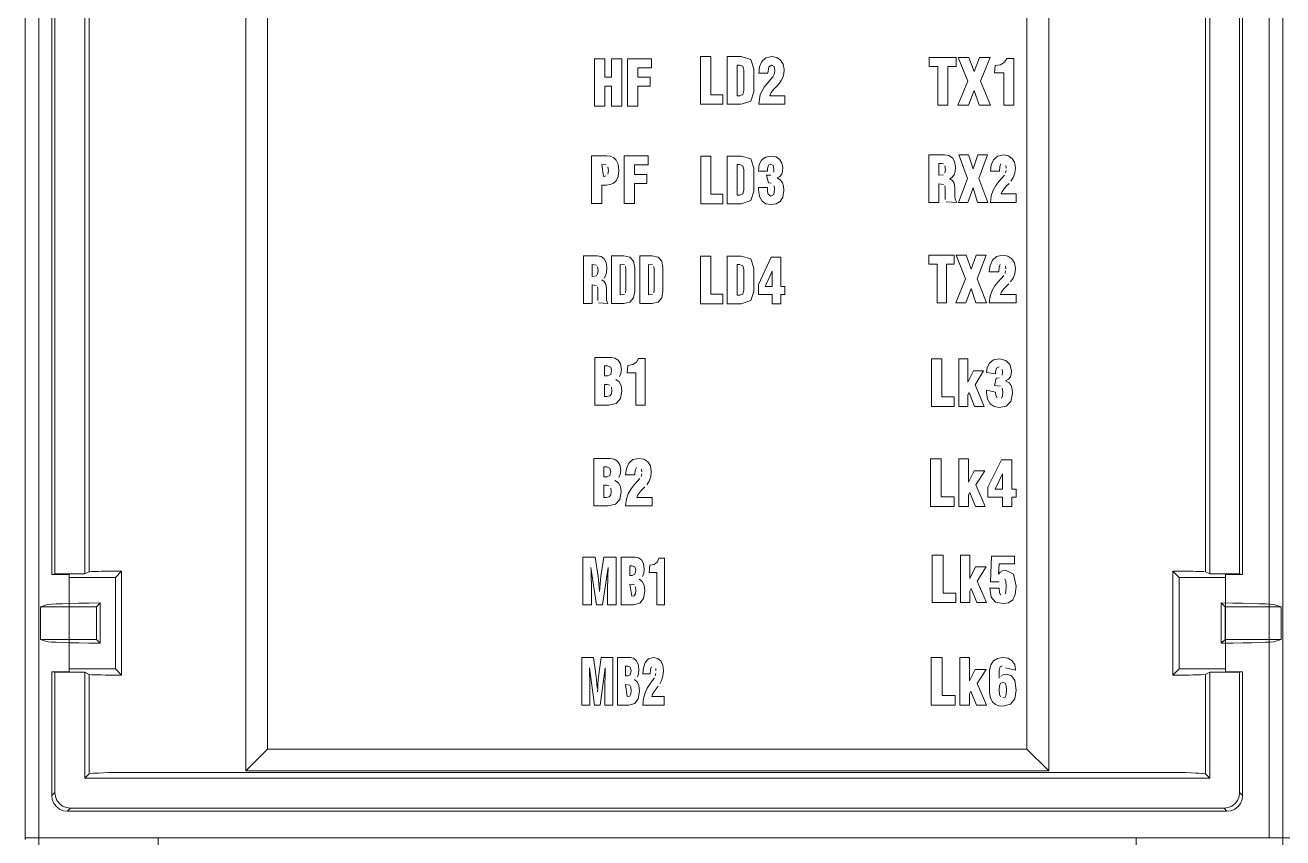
# Model space of a CAD drawing. Header units: millimetres. Extents: x -6000 to 26000, y -6000 to 26000.
# Drawn here: x 96.86 to 102.44, y -2318.07 to -2314.46 of the extents above; entities that cross this region are included whole.
import ezdxf

# ---------------------------------------------------------------- set-up
doc = ezdxf.new("R2010")
doc.units = ezdxf.units.MM
doc.header["$MEASUREMENT"] = 0
doc.layers.add('Чертеж и Рисунок_Ном._пера__7', color=7, linetype='Continuous', lineweight=15)

msp = doc.modelspace()

# ---------------------------------------------------------------- linework, layer by layer
at = {"layer": 'Чертеж и Рисунок_Ном._пера__7', "color": 7, "linetype": 'Continuous', "lineweight": 15}
for p, q in [((96.86, -2311.4724), (96.86, -2318.069)), ((96.9203, -2318.069), (96.9203, -2311.4724)), ((102.3829, -2318.069), (102.3829, -2311.4724)), ((102.3829, -2311.4724), (102.3829, -2318.069)), ((102.4432, -2311.4724), (102.4432, -2318.069)), ((102.4432, -2318.069), (102.4432, -2311.4724)), ((96.8601, -2318.0759), (96.8601, -2311.4794)), ((96.9203, -2318.069), (96.9203, -2311.4727)), ((102.4432, -2318.0272), (102.4432, -2311.4727)), ((102.4432, -2318.069), (102.4432, -2311.4727)), ((96.9782, -2312.3094), (96.9782, -2316.9005)), ((102.2646, -2312.3094), (102.2646, -2316.9005)), ((96.9916, -2312.3121), (96.9916, -2316.8979)), ((97.1243, -2316.8979), (97.1243, -2312.3121)), ((97.1435, -2312.3217), (97.1435, -2316.8883)), ((102.0994, -2316.8883), (102.0994, -2312.3217)), ((102.1186, -2316.8979), (102.1186, -2312.3121)), ((102.2512, -2316.8979), (102.2512, -2312.3121)), ((97.9355, -2313.7799), (97.9355, -2317.6751)), ((101.3074, -2317.6751), (101.3074, -2313.7799)), ((97.8391, -2317.7715), (97.8391, -2313.8763)), ((101.4038, -2313.8763), (101.4038, -2317.7715)), ((97.1435, -2316.8883), (97.1243, -2316.8979)), ((97.2605, -2316.9128), (97.2884, -2316.8849)), ((97.2884, -2316.8849), (97.2884, -2317.3471)), ((101.9545, -2316.8849), (101.9824, -2316.9128)), ((101.9545, -2317.3471), (101.9545, -2316.8849)), ((102.1186, -2316.8979), (102.0994, -2316.8883)), ((96.9916, -2316.8979), (96.9782, -2316.9005)), ((97.0547, -2316.9005), (96.9782, -2316.9005)), ((97.1243, -2316.8979), (96.9916, -2316.8979)), ((97.0547, -2316.9128), (97.0547, -2316.9005)), ((97.2605, -2316.9128), (97.0547, -2316.9128)), ((97.0547, -2316.9128), (97.0547, -2317.3192)), ((97.2605, -2316.9128), (97.2605, -2317.3192)), ((101.9824, -2317.3192), (101.9824, -2316.9128)), ((101.9824, -2316.9128), (102.1881, -2316.9128)), ((102.2512, -2316.8979), (102.1186, -2316.8979)), ((102.1881, -2316.9005), (102.1881, -2316.9128)), ((102.2646, -2316.9005), (102.1881, -2316.9005)), ((102.1881, -2317.3192), (102.1881, -2316.9128)), ((102.2646, -2316.9005), (102.2512, -2316.8979)), ((96.9276, -2317.0433), (96.9554, -2317.0341)), ((96.9276, -2317.0433), (96.9276, -2317.1887)), ((97.1767, -2317.0433), (96.9276, -2317.0433)), ((97.1767, -2317.0433), (97.1934, -2317.0266)), ((97.1767, -2317.0433), (97.1767, -2317.1887)), ((97.1934, -2317.0266), (97.1934, -2317.2054)), ((102.1701, -2317.0266), (102.1701, -2317.2054)), ((102.1701, -2317.0266), (102.1869, -2317.0433)), ((102.1869, -2317.0433), (102.1869, -2317.1887)), ((102.4359, -2317.0433), (102.1869, -2317.0433)), ((102.4359, -2317.0433), (102.4082, -2317.0341)), ((102.4359, -2317.0433), (102.4359, -2317.1887)), ((96.9554, -2317.198), (96.9276, -2317.1887)), ((96.9276, -2317.1887), (97.1767, -2317.1887)), ((97.1767, -2317.1887), (97.1934, -2317.2054)), ((102.1701, -2317.2054), (102.1869, -2317.1887)), ((102.1869, -2317.1887), (102.4359, -2317.1887)), ((102.4082, -2317.198), (102.4359, -2317.1887)), ((96.9782, -2317.3315), (96.9782, -2317.8814)), ((97.0547, -2317.3315), (96.9782, -2317.3315)), ((96.9916, -2317.3342), (96.9782, -2317.3315)), ((97.1243, -2317.3342), (96.9916, -2317.3342)), ((96.9916, -2317.3342), (96.9916, -2317.868)), ((97.2605, -2317.3192), (97.0547, -2317.3192)), ((97.0547, -2317.3192), (97.0547, -2317.3315)), ((97.1243, -2317.3342), (97.1435, -2317.3438)), ((97.1243, -2317.3342), (97.1243, -2317.8046)), ((97.2884, -2317.3471), (97.2605, -2317.3192)), ((101.9545, -2317.3471), (101.9824, -2317.3192)), ((101.9824, -2317.3192), (102.1881, -2317.3192)), ((102.1186, -2317.3342), (102.0994, -2317.3438)), ((102.2512, -2317.3342), (102.1186, -2317.3342)), ((102.1186, -2317.8046), (102.1186, -2317.3342)), ((102.1881, -2317.3315), (102.1881, -2317.3192)), ((102.2646, -2317.3315), (102.1881, -2317.3315)), ((102.2646, -2317.3315), (102.2512, -2317.3342)), ((102.2512, -2317.868), (102.2512, -2317.3342)), ((102.2646, -2317.3315), (102.2646, -2317.8814)), ((97.1435, -2317.3438), (97.1435, -2317.7854)), ((102.0994, -2317.7854), (102.0994, -2317.3438)), ((97.8391, -2317.7715), (97.9355, -2317.6751)), ((97.9355, -2317.6751), (101.3074, -2317.6751)), ((101.3074, -2317.6751), (101.4038, -2317.7715)), ((101.8908, -2317.7784), (97.352, -2317.7784)), ((101.4038, -2317.7715), (97.8391, -2317.7715)), ((97.1243, -2317.8046), (97.1435, -2317.7854)), ((97.1243, -2317.8046), (102.1186, -2317.8046)), ((102.0994, -2317.7854), (102.1186, -2317.8046)), ((96.9782, -2317.8814), (96.9916, -2317.868)), ((102.2646, -2317.8814), (102.2512, -2317.868)), ((97.0475, -2317.9507), (97.0609, -2317.9373)), ((97.0609, -2317.9373), (102.182, -2317.9373)), ((102.1953, -2317.9507), (102.182, -2317.9373)), ((102.1953, -2317.9507), (97.0475, -2317.9507)), ((96.86, -2318.069), (102.3829, -2318.069)), ((96.9203, -2318.069), (96.9554, -2318.069)), ((96.9203, -2319.8556), (96.9203, -2318.069)), ((97.5111, -2318.069), (96.9554, -2318.069)), ((101.7921, -2318.069), (97.4507, -2318.069)), ((97.4507, -2318.069), (97.4507, -2318.668)), ((101.7318, -2318.069), (97.5111, -2318.069)), ((97.514, -2318.069), (101.5459, -2318.069)), ((101.7318, -2318.069), (101.8929, -2318.069)), ((101.7921, -2318.668), (101.7921, -2318.069)), ((101.8929, -2318.069), (102.4053, -2318.069)), ((102.3829, -2318.069), (107.9058, -2318.069)), ((102.4053, -2318.069), (102.4432, -2318.069)), ((102.4432, -2318.069), (102.4082, -2318.069)), ((102.4432, -2318.069), (102.4432, -2334.7692)), ((102.4432, -2318.069), (102.4783, -2318.069)), ((102.4432, -2319.8556), (102.4432, -2318.069))]:
    msp.add_line(p, q, dxfattribs=at)
at = {"layer": 'Чертеж и Рисунок_Ном._пера__7', "color": 7, "linetype": 'Continuous', "lineweight": 15, "flags": 128}
for points in [[(99.4331, -2314.6109), (99.3876, -2314.6109), (99.3876, -2314.8223), (99.4331, -2314.8223), (99.4331, -2314.7325), (99.4628, -2314.7325), (99.4628, -2314.8223), (99.5083, -2314.8223), (99.5083, -2314.6109), (99.4628, -2314.6109), (99.4628, -2314.6925), (99.4331, -2314.6925)], [(99.5801, -2314.7325), (99.634, -2314.7325), (99.634, -2314.6925), (99.5801, -2314.6925), (99.5801, -2314.6509), (99.6403, -2314.6509), (99.6403, -2314.6109), (99.5346, -2314.6109), (99.5346, -2314.8223), (99.5801, -2314.8223)], [(99.9034, -2314.7708), (99.9565, -2314.7708), (99.9565, -2314.8132), (99.8586, -2314.8132), (99.8586, -2314.6018), (99.9034, -2314.6018)], [(100.9567, -2314.6456), (100.9927, -2314.6456), (100.9927, -2314.6055), (100.873, -2314.6055), (100.873, -2314.6456), (100.9115, -2314.6456), (100.9115, -2314.8169), (100.9567, -2314.8169)], [(101.0021, -2314.6055), (101.0453, -2314.7101), (101.0001, -2314.8169), (101.0475, -2314.8169), (101.0731, -2314.7525), (101.0944, -2314.8169), (101.146, -2314.8169), (101.1009, -2314.7101), (101.144, -2314.6055), (101.0966, -2314.6055), (101.0731, -2314.6676), (101.0495, -2314.6055)], [(99.5654, -2315.1643), (99.6193, -2315.1643), (99.6193, -2315.1243), (99.5654, -2315.1243), (99.5654, -2315.0827), (99.6256, -2315.0827), (99.6256, -2315.0427), (99.5199, -2315.0427), (99.5199, -2315.2541), (99.5654, -2315.2541)], [(99.9041, -2315.212), (99.957, -2315.212), (99.957, -2315.2544), (99.8594, -2315.2544), (99.8594, -2315.0429), (99.9041, -2315.0429)], [(101.0047, -2315.0375), (101.0435, -2315.1421), (101.003, -2315.249), (101.0455, -2315.249), (101.0684, -2315.1845), (101.0875, -2315.249), (101.1338, -2315.249), (101.0933, -2315.1421), (101.132, -2315.0375), (101.0895, -2315.0375), (101.0684, -2315.0997), (101.0473, -2315.0375)], [(99.9034, -2315.6559), (99.9565, -2315.6559), (99.9565, -2315.6983), (99.8586, -2315.6983), (99.8586, -2315.4869), (99.9034, -2315.4869)], [(100.215, -2315.4913), (100.215, -2315.6226), (100.2321, -2315.6226), (100.2321, -2315.6576), (100.215, -2315.6576), (100.215, -2315.6983), (100.1756, -2315.6983), (100.1756, -2315.6576), (100.115, -2315.6576), (100.115, -2315.6126), (100.1715, -2315.4913)], [(100.9508, -2315.5235), (100.9846, -2315.5235), (100.9846, -2315.4835), (100.8724, -2315.4835), (100.8724, -2315.5235), (100.9085, -2315.5235), (100.9085, -2315.6949), (100.9508, -2315.6949)], [(100.9934, -2315.4835), (101.0338, -2315.588), (100.9915, -2315.6949), (101.0359, -2315.6949), (101.0599, -2315.6304), (101.0798, -2315.6949), (101.1282, -2315.6949), (101.0859, -2315.588), (101.1264, -2315.4835), (101.082, -2315.4835), (101.0599, -2315.5456), (101.0378, -2315.4835)], [(100.1756, -2315.5537), (100.1453, -2315.6226), (100.1756, -2315.6226)], [(100.9299, -2315.943), (100.8838, -2315.943), (100.8838, -2316.1544), (100.9844, -2316.1544), (100.9844, -2316.112), (100.9299, -2316.112)], [(101.0448, -2315.943), (101.0043, -2315.943), (101.0043, -2316.1544), (101.0448, -2316.1544), (101.0448, -2316.1032), (101.0503, -2316.0923), (101.0748, -2316.1544), (101.1166, -2316.1544), (101.0767, -2316.0584), (101.115, -2315.996), (101.0695, -2315.996), (101.0448, -2316.0466)], [(100.927, -2316.3864), (100.8789, -2316.3864), (100.8789, -2316.5978), (100.9841, -2316.5978), (100.9841, -2316.5554), (100.927, -2316.5554)], [(101.0473, -2316.3864), (101.005, -2316.3864), (101.005, -2316.5978), (101.0473, -2316.5978), (101.0473, -2316.5466), (101.0531, -2316.5357), (101.0787, -2316.5978), (101.1224, -2316.5978), (101.0807, -2316.5019), (101.1208, -2316.4394), (101.0732, -2316.4394), (101.0473, -2316.4901)], [(101.1937, -2316.3908), (101.133, -2316.5122), (101.133, -2316.5572), (101.1981, -2316.5572), (101.1981, -2316.5978), (101.2405, -2316.5978), (101.2405, -2316.5572), (101.2588, -2316.5572), (101.2588, -2316.5222), (101.2405, -2316.5222), (101.2405, -2316.3908)], [(101.1981, -2316.5222), (101.1656, -2316.5222), (101.1981, -2316.4533)], [(100.9347, -2316.8137), (100.887, -2316.8137), (100.887, -2317.0252), (100.9912, -2317.0252), (100.9912, -2316.9828), (100.9347, -2316.9828)], [(101.0538, -2316.8137), (101.0118, -2316.8137), (101.0118, -2317.0252), (101.0538, -2317.0252), (101.0538, -2316.9739), (101.0595, -2316.963), (101.0849, -2317.0252), (101.1282, -2317.0252), (101.0868, -2316.9292), (101.1265, -2316.8667), (101.0794, -2316.8667), (101.0538, -2316.9174)], [(100.9305, -2317.2689), (100.8819, -2317.2689), (100.8819, -2317.4803), (100.9881, -2317.4803), (100.9881, -2317.4379), (100.9305, -2317.4379)], [(101.0519, -2317.2689), (101.0092, -2317.2689), (101.0092, -2317.4803), (101.0519, -2317.4803), (101.0519, -2317.4291), (101.0577, -2317.4182), (101.0836, -2317.4803), (101.1277, -2317.4803), (101.0855, -2317.3844), (101.126, -2317.3219), (101.078, -2317.3219), (101.0519, -2317.3726)], [(99.4016, -2317.4051), (99.4003, -2317.4215)]]:
    msp.add_lwpolyline(points, close=True, dxfattribs=at)
for points in [[(99.976, -2314.6018), (100.0384, -2314.6018), (100.0816, -2314.6144)], [(100.0814, -2314.7989), (100.0384, -2314.8132), (99.976, -2314.8132), (99.976, -2314.6018)], [(100.0459, -2314.6446), (100.0317, -2314.6398), (100.0208, -2314.6398), (100.0208, -2314.7752)], [(100.0459, -2314.7702), (100.0503, -2314.7528), (100.0503, -2314.6616), (100.0459, -2314.6446)], [(100.0816, -2314.6144), (100.0952, -2314.6554), (100.0952, -2314.7584), (100.0814, -2314.7989)], [(100.1607, -2314.6471), (100.1568, -2314.6745), (100.1164, -2314.6745), (100.1197, -2314.6465)], [(100.1197, -2314.6465), (100.1299, -2314.6234)], [(100.1299, -2314.6234), (100.148, -2314.6077), (100.1747, -2314.6018), (100.1963, -2314.6056)], [(100.1847, -2314.6452), (100.1729, -2314.6392), (100.1607, -2314.6471)], [(100.1791, -2314.6919), (100.1858, -2314.6766), (100.1877, -2314.6612), (100.1847, -2314.6452)], [(100.1963, -2314.6056), (100.2136, -2314.6169), (100.2248, -2314.6352)], [(100.2248, -2314.6352), (100.2288, -2314.6595), (100.2273, -2314.6783)], [(101.1902, -2314.6377), (101.1662, -2314.6414), (101.1631, -2314.6741), (101.2048, -2314.6741), (101.2048, -2314.8169)], [(101.2082, -2314.6269), (101.1902, -2314.6377)], [(101.2048, -2314.8169), (101.2485, -2314.8169), (101.2485, -2314.6099), (101.2173, -2314.6099), (101.2082, -2314.6269)], [(100.1235, -2314.7705), (100.1405, -2314.7377), (100.1611, -2314.7123), (100.1791, -2314.6919)], [(100.2165, -2314.7072), (100.2086, -2314.719)], [(100.223, -2314.6939), (100.2165, -2314.7072)], [(100.2273, -2314.6783), (100.223, -2314.6939)], [(100.1714, -2314.7615), (100.1651, -2314.7752), (100.232, -2314.7752), (100.232, -2314.8132), (100.1164, -2314.8132)], [(100.1838, -2314.7462), (100.1714, -2314.7615)], [(100.1978, -2314.7313), (100.1838, -2314.7462)], [(100.2086, -2314.719), (100.1978, -2314.7313)], [(100.0208, -2314.7752), (100.0319, -2314.7752), (100.0459, -2314.7702)], [(100.1164, -2314.8132), (100.1235, -2314.7705)], [(99.4563, -2315.0442), (99.4405, -2315.0427), (99.3744, -2315.0427), (99.3744, -2315.2541), (99.4199, -2315.2541), (99.4199, -2315.1717)], [(99.4713, -2315.0499), (99.4563, -2315.0442)], [(99.9763, -2315.0429), (100.0385, -2315.0429), (100.0815, -2315.0556), (100.095, -2315.0965), (100.095, -2315.1996), (100.0814, -2315.2401)], [(100.0814, -2315.2401), (100.0385, -2315.2544), (99.9763, -2315.2544), (99.9763, -2315.0429)], [(100.1289, -2315.0615), (100.146, -2315.048), (100.1712, -2315.0429), (100.1925, -2315.0468), (100.2091, -2315.0575)], [(100.9607, -2315.0409), (100.9416, -2315.0375), (100.8724, -2315.0375), (100.8724, -2315.249), (100.9164, -2315.249), (100.9164, -2315.1665)], [(100.9861, -2315.0676), (100.976, -2315.0509), (100.9607, -2315.0409)], [(101.1764, -2315.0434), (101.1586, -2315.0592)], [(101.2026, -2315.0375), (101.1764, -2315.0434)], [(101.2239, -2315.0414), (101.2026, -2315.0375)], [(101.2407, -2315.0527), (101.2239, -2315.0414)], [(99.4199, -2315.0807), (99.4391, -2315.0827)], [(99.4388, -2315.1313), (99.4281, -2315.1337), (99.4199, -2315.0807)], [(99.4472, -2315.0906), (99.4502, -2315.1066)], [(99.4838, -2315.0612), (99.4713, -2315.0499)], [(99.4925, -2315.0798), (99.4838, -2315.0612)], [(99.4957, -2315.1072), (99.4925, -2315.0798)], [(100.046, -2315.0858), (100.0318, -2315.0809), (100.021, -2315.0809), (100.021, -2315.2164)], [(100.021, -2315.2164), (100.0321, -2315.2164), (100.046, -2315.2114), (100.0504, -2315.194), (100.0504, -2315.1027), (100.046, -2315.0858)], [(100.116, -2315.1101), (100.119, -2315.0811)], [(100.1593, -2315.084), (100.1552, -2315.0989), (100.1552, -2315.1101), (100.116, -2315.1101)], [(100.119, -2315.0811), (100.1289, -2315.0615)], [(100.1811, -2315.0853), (100.1704, -2315.0786), (100.1593, -2315.084)], [(100.1829, -2315.1149), (100.1843, -2315.1006), (100.1811, -2315.0853)], [(100.2091, -2315.0575), (100.2198, -2315.0741)], [(100.2198, -2315.0741), (100.2236, -2315.0957), (100.2226, -2315.1102)], [(100.9164, -2315.0755), (100.9274, -2315.0755), (100.937, -2315.0782)], [(100.9371, -2315.1259), (100.9164, -2315.1285), (100.9164, -2315.0755)], [(100.9433, -2315.0868), (100.9457, -2315.102), (100.9434, -2315.1174)], [(100.9897, -2315.0908), (100.9861, -2315.0676)], [(100.9882, -2315.1114), (100.9897, -2315.0908)], [(101.1485, -2315.0824), (101.1453, -2315.1103), (101.185, -2315.1103), (101.1867, -2315.0896), (101.192, -2315.0783)], [(101.1586, -2315.0592), (101.1485, -2315.0824)], [(101.2141, -2315.0854), (101.2153, -2315.097)], [(101.2518, -2315.0708), (101.2407, -2315.0527)], [(101.2558, -2315.0952), (101.2518, -2315.0708)], [(101.2531, -2315.1196), (101.2558, -2315.0952)], [(99.4502, -2315.1066), (99.447, -2315.1229)], [(99.4715, -2315.164), (99.484, -2315.1524)], [(99.484, -2315.1524), (99.4925, -2315.1339)], [(99.4925, -2315.1339), (99.4957, -2315.1072)], [(100.1724, -2315.1631), (100.1601, -2315.1619), (100.1511, -2315.1286), (100.1699, -2315.1276)], [(100.2109, -2315.1333), (100.1978, -2315.1404)], [(100.1978, -2315.1404), (100.2133, -2315.1501)], [(100.2188, -2315.123), (100.2109, -2315.1333)], [(100.2133, -2315.1501), (100.2223, -2315.1622)], [(100.2226, -2315.1102), (100.2188, -2315.123)], [(100.9648, -2315.1444), (100.9759, -2315.1367)], [(100.9766, -2315.1512), (100.9648, -2315.1444)], [(100.9759, -2315.1367), (100.9837, -2315.1262)], [(100.9847, -2315.1635), (100.9766, -2315.1512)], [(100.9837, -2315.1262), (100.9882, -2315.1114)], [(101.1825, -2315.1558), (101.1689, -2315.1734)], [(101.1957, -2315.1407), (101.1825, -2315.1558)], [(101.2069, -2315.1276), (101.1957, -2315.1407)], [(101.2145, -2315.1068), (101.2119, -2315.1179)], [(101.2359, -2315.1547), (101.2461, -2315.1386)], [(101.2461, -2315.1386), (101.2531, -2315.1196)], [(99.4199, -2315.1717), (99.4405, -2315.1717), (99.4565, -2315.17)], [(99.4565, -2315.17), (99.4715, -2315.164)], [(100.1487, -2315.2549), (100.1314, -2315.243), (100.1201, -2315.2226), (100.116, -2315.1928), (100.116, -2315.1825), (100.1552, -2315.1825), (100.156, -2315.2019), (100.1586, -2315.2117)], [(100.1586, -2315.2117), (100.1707, -2315.2208), (100.1831, -2315.2137)], [(100.1831, -2315.2137), (100.1864, -2315.1896), (100.185, -2315.1759)], [(100.2223, -2315.1622), (100.2264, -2315.1774)], [(100.2264, -2315.1774), (100.2275, -2315.1963), (100.2236, -2315.2248)], [(100.9164, -2315.1665), (100.9367, -2315.1688)], [(100.9422, -2315.1755), (100.9437, -2315.1868), (100.9437, -2315.2216), (100.9446, -2315.2359)], [(100.9485, -2315.2455), (100.9956, -2315.249), (100.9889, -2315.2344), (100.9877, -2315.2225), (100.9877, -2315.1821), (100.9847, -2315.1635)], [(101.1453, -2315.249), (101.2588, -2315.249), (101.2588, -2315.211), (101.1932, -2315.211), (101.1973, -2315.2001)], [(101.157, -2315.1943), (101.1485, -2315.2193)], [(101.1689, -2315.1734), (101.157, -2315.1943)], [(101.1973, -2315.2001), (101.2061, -2315.1881)], [(101.2061, -2315.1881), (101.217, -2315.1759)], [(101.217, -2315.1759), (101.2277, -2315.1644)], [(100.1944, -2315.2552), (100.1707, -2315.2588), (100.1487, -2315.2549)], [(100.2124, -2315.2442), (100.1944, -2315.2552)], [(100.2236, -2315.2248), (100.2124, -2315.2442)], [(101.1485, -2315.2193), (101.1453, -2315.249)], [(99.4167, -2315.4895), (99.3999, -2315.4862), (99.3391, -2315.4862), (99.3391, -2315.6976), (99.3777, -2315.6976), (99.3777, -2315.6151)], [(99.43, -2315.4995), (99.4167, -2315.4895)], [(99.5446, -2315.4917), (99.517, -2315.4862), (99.4631, -2315.4862), (99.4631, -2315.6976)], [(99.5607, -2315.5092), (99.5446, -2315.4917)], [(99.6698, -2315.4917), (99.6421, -2315.4862), (99.5883, -2315.4862), (99.5883, -2315.6976)], [(99.6859, -2315.5092), (99.6698, -2315.4917)], [(99.9759, -2315.4869), (100.0383, -2315.4869), (100.0815, -2315.4995)], [(100.0813, -2315.684), (100.0383, -2315.6983), (99.9759, -2315.6983), (99.9759, -2315.4869)], [(101.1727, -2315.4893), (101.1541, -2315.5052)], [(101.2001, -2315.4835), (101.1727, -2315.4893)], [(101.2223, -2315.4873), (101.2001, -2315.4835)], [(101.2399, -2315.4986), (101.2223, -2315.4873)], [(99.3777, -2315.5241), (99.3958, -2315.5268)], [(99.4014, -2315.566), (99.3959, -2315.5745), (99.3777, -2315.5771), (99.3777, -2315.5241)], [(99.4014, -2315.5354), (99.4034, -2315.5506), (99.4014, -2315.566)], [(99.4389, -2315.5162), (99.43, -2315.4995)], [(99.4421, -2315.5394), (99.4389, -2315.5162)], [(99.4408, -2315.5601), (99.4421, -2315.5394)], [(99.5018, -2315.5241), (99.5203, -2315.5262)], [(99.5204, -2315.6574), (99.5018, -2315.6596), (99.5018, -2315.5241)], [(99.5256, -2315.5332), (99.5272, -2315.5459), (99.5272, -2315.6372), (99.5256, -2315.6504)], [(99.5607, -2315.6725), (99.5659, -2315.6428), (99.5659, -2315.5397), (99.5607, -2315.5092)], [(99.6269, -2315.5241), (99.6454, -2315.5262)], [(99.6455, -2315.6574), (99.6269, -2315.6596), (99.6269, -2315.5241)], [(99.6507, -2315.5332), (99.6524, -2315.5459), (99.6524, -2315.6372), (99.6507, -2315.6504)], [(99.6858, -2315.6725), (99.6911, -2315.6428), (99.6911, -2315.5397), (99.6859, -2315.5092)], [(100.0459, -2315.6553), (100.0503, -2315.6379), (100.0503, -2315.5466), (100.0459, -2315.5297), (100.0316, -2315.5248), (100.0207, -2315.5248), (100.0207, -2315.6603)], [(100.0815, -2315.4995), (100.0951, -2315.5404), (100.0951, -2315.6435), (100.0813, -2315.684)], [(101.1435, -2315.5283), (101.1402, -2315.5562), (101.1817, -2315.5562), (101.1835, -2315.5356), (101.189, -2315.5243)], [(101.1541, -2315.5052), (101.1435, -2315.5283)], [(101.2121, -2315.5313), (101.2134, -2315.543)], [(101.2515, -2315.5168), (101.2399, -2315.4986)], [(101.2557, -2315.5412), (101.2515, -2315.5168)], [(101.2529, -2315.5655), (101.2557, -2315.5412)], [(99.4414, -2315.683), (99.4403, -2315.6711), (99.4403, -2315.6307), (99.4377, -2315.6121), (99.4306, -2315.5999), (99.4202, -2315.593)], [(99.43, -2315.5853), (99.4368, -2315.5748)], [(99.4368, -2315.5748), (99.4408, -2315.5601)], [(101.1791, -2315.6017), (101.1649, -2315.6193)], [(101.1929, -2315.5867), (101.1791, -2315.6017)], [(101.2046, -2315.5736), (101.1929, -2315.5867)], [(101.2126, -2315.5527), (101.2098, -2315.5638)], [(101.2349, -2315.6007), (101.2455, -2315.5846)], [(101.2455, -2315.5846), (101.2529, -2315.5655)], [(99.3777, -2315.6151), (99.3956, -2315.6174)], [(99.4004, -2315.6242), (99.4017, -2315.6355), (99.4017, -2315.6702), (99.4025, -2315.6845)], [(100.0207, -2315.6603), (100.0319, -2315.6603), (100.0459, -2315.6553)], [(101.1402, -2315.6949), (101.2588, -2315.6949), (101.2588, -2315.6569), (101.1902, -2315.6569), (101.1946, -2315.6461)], [(101.1525, -2315.6403), (101.1436, -2315.6653)], [(101.1649, -2315.6193), (101.1525, -2315.6403)], [(101.1946, -2315.6461), (101.2037, -2315.634)], [(101.2037, -2315.634), (101.2151, -2315.6218)], [(101.2151, -2315.6218), (101.2264, -2315.6103)], [(99.4059, -2315.6941), (99.4473, -2315.6976), (99.4414, -2315.683)], [(99.4631, -2315.6976), (99.517, -2315.6976), (99.5446, -2315.6911)], [(99.5446, -2315.6911), (99.5607, -2315.6725)], [(99.5883, -2315.6976), (99.6421, -2315.6976), (99.6697, -2315.6911)], [(99.6697, -2315.6911), (99.6858, -2315.6725)], [(101.1436, -2315.6653), (101.1402, -2315.6949)], [(99.4775, -2315.9397), (99.4608, -2315.9368), (99.3883, -2315.9368), (99.3883, -2316.1482)], [(99.4322, -2315.9748), (99.4456, -2315.9748), (99.4594, -2315.98)], [(99.4594, -2316.0127), (99.4456, -2316.0183), (99.4322, -2316.0183), (99.4322, -2315.9748)], [(99.4594, -2315.98), (99.4635, -2315.9945)], [(99.4635, -2315.9945), (99.4594, -2316.0127)], [(99.4924, -2315.949), (99.4775, -2315.9397)], [(99.5032, -2315.9655), (99.4924, -2315.949)], [(99.5074, -2315.9898), (99.5032, -2315.9655)], [(99.5048, -2316.0086), (99.5074, -2315.9898)], [(99.5745, -2315.9581), (99.5578, -2315.9689), (99.5355, -2315.9727), (99.5327, -2316.0054), (99.5713, -2316.0054), (99.5713, -2316.1482)], [(99.5713, -2316.1482), (99.6118, -2316.1482), (99.6118, -2315.9412), (99.5829, -2315.9412), (99.5745, -2315.9581)], [(101.131, -2315.9811), (101.1277, -2316.0042), (101.1681, -2316.0101)], [(101.1411, -2315.9616), (101.131, -2315.9811)], [(101.1588, -2315.948), (101.1411, -2315.9616)], [(101.1847, -2315.943), (101.1588, -2315.948)], [(101.1681, -2316.0101), (101.1681, -2315.9989), (101.1724, -2315.9841)], [(101.1724, -2315.9841), (101.1839, -2315.9786)], [(101.2129, -2315.9497), (101.1847, -2315.943)], [(101.1968, -2315.99), (101.1982, -2316.0007), (101.1967, -2316.015)], [(101.2318, -2315.968), (101.2129, -2315.9497)], [(101.2386, -2315.9957), (101.2318, -2315.968)], [(99.4966, -2316.0449), (99.4816, -2316.0345)], [(99.506, -2316.0612), (99.4966, -2316.0449)], [(99.4983, -2316.0221), (99.5048, -2316.0086)], [(101.1833, -2316.0276), (101.1703, -2316.0287), (101.1639, -2316.0619), (101.1892, -2316.0642)], [(101.212, -2316.0404), (101.2256, -2316.0334)], [(101.228, -2316.0501), (101.212, -2316.0404)], [(101.2256, -2316.0334), (101.2337, -2316.023)], [(101.2373, -2316.0621), (101.228, -2316.0501)], [(101.2337, -2316.023), (101.2376, -2316.0102), (101.2386, -2315.9957)], [(99.4322, -2316.0563), (99.4435, -2316.0563), (99.4561, -2316.0595)], [(99.4645, -2316.0837), (99.4626, -2316.0991), (99.4558, -2316.1076), (99.4424, -2316.1102), (99.4322, -2316.1102), (99.4322, -2316.0563)], [(99.4627, -2316.0687), (99.4645, -2316.0837)], [(99.5029, -2316.1195), (99.5092, -2316.0858), (99.506, -2316.0612)], [(101.1696, -2316.1054), (101.1681, -2316.0905), (101.1277, -2316.0825), (101.1277, -2316.0929), (101.1319, -2316.1226)], [(101.1747, -2316.1165), (101.1696, -2316.1054)], [(101.1978, -2316.0726), (101.2003, -2316.0896)], [(101.2003, -2316.0896), (101.1989, -2316.1078)], [(101.2355, -2316.1322), (101.2426, -2316.0964)], [(101.2416, -2316.0774), (101.2373, -2316.0621)], [(101.2426, -2316.0964), (101.2416, -2316.0774)], [(99.3883, -2316.1482), (99.4516, -2316.1482), (99.4838, -2316.1408)], [(99.4838, -2316.1408), (99.5029, -2316.1195)], [(101.1319, -2316.1226), (101.1436, -2316.1431)], [(101.1436, -2316.1431), (101.1615, -2316.155)], [(101.1615, -2316.155), (101.1841, -2316.1588)], [(101.1841, -2316.1588), (101.2155, -2316.1524)], [(101.1989, -2316.1078), (101.1939, -2316.1178)], [(101.2155, -2316.1524), (101.2355, -2316.1322)], [(99.4743, -2316.3876), (99.4577, -2316.3847), (99.3851, -2316.3847), (99.3851, -2316.5961)], [(99.5847, -2316.3847), (99.5576, -2316.3905)], [(99.6067, -2316.3886), (99.5847, -2316.3847)], [(99.429, -2316.4227), (99.4424, -2316.4227), (99.4562, -2316.4279)], [(99.4562, -2316.4606), (99.4424, -2316.4663), (99.429, -2316.4663), (99.429, -2316.4227)], [(99.4562, -2316.4279), (99.4603, -2316.4424)], [(99.4892, -2316.397), (99.4743, -2316.3876)], [(99.5001, -2316.4134), (99.4892, -2316.397)], [(99.5042, -2316.4377), (99.5001, -2316.4134)], [(99.5016, -2316.4565), (99.5042, -2316.4377)], [(99.5288, -2316.4296), (99.5255, -2316.4574), (99.5665, -2316.4574), (99.5683, -2316.4368)], [(99.5392, -2316.4064), (99.5288, -2316.4296)], [(99.5576, -2316.3905), (99.5392, -2316.4064)], [(99.5683, -2316.4368), (99.5737, -2316.4255)], [(99.5966, -2316.4325), (99.5978, -2316.4442)], [(99.6241, -2316.3999), (99.6067, -2316.3886)], [(99.6355, -2316.418), (99.6241, -2316.3999)], [(99.6397, -2316.4424), (99.6355, -2316.418)], [(99.4603, -2316.4424), (99.4562, -2316.4606)], [(99.4934, -2316.4929), (99.4784, -2316.4825)], [(99.5028, -2316.5092), (99.4934, -2316.4929)], [(99.4951, -2316.47), (99.5016, -2316.4565)], [(99.5776, -2316.4879), (99.5639, -2316.5029)], [(99.5892, -2316.4748), (99.5776, -2316.4879)], [(99.5971, -2316.4539), (99.5943, -2316.465)], [(99.6192, -2316.5019), (99.6296, -2316.4858)], [(99.6296, -2316.4858), (99.6369, -2316.4667)], [(99.6369, -2316.4667), (99.6397, -2316.4424)], [(99.429, -2316.5042), (99.4403, -2316.5042), (99.4529, -2316.5074)], [(99.4613, -2316.5316), (99.4594, -2316.547), (99.4526, -2316.5555), (99.4393, -2316.5581), (99.429, -2316.5581), (99.429, -2316.5042)], [(99.4595, -2316.5167), (99.4613, -2316.5316)], [(99.4997, -2316.5674), (99.5061, -2316.5337), (99.5028, -2316.5092)], [(99.5255, -2316.5961), (99.6428, -2316.5961), (99.6428, -2316.5581), (99.575, -2316.5581), (99.5793, -2316.5473)], [(99.5376, -2316.5415), (99.5288, -2316.5665)], [(99.5499, -2316.5205), (99.5376, -2316.5415)], [(99.5639, -2316.5029), (99.5499, -2316.5205)], [(99.5793, -2316.5473), (99.5883, -2316.5353)], [(99.5883, -2316.5353), (99.5996, -2316.523)], [(99.5996, -2316.523), (99.6107, -2316.5116)], [(99.3851, -2316.5961), (99.4485, -2316.5961), (99.4806, -2316.5887)], [(99.4806, -2316.5887), (99.4997, -2316.5674)], [(99.5288, -2316.5665), (99.5255, -2316.5961)], [(99.3363, -2316.8234), (99.3363, -2317.0348), (99.3737, -2317.0348), (99.3737, -2316.9603), (99.3735, -2316.9412)], [(99.4082, -2316.9594), (99.4069, -2316.9415), (99.4054, -2316.924), (99.4036, -2316.909), (99.3909, -2316.8234), (99.3363, -2316.8234)], [(99.4459, -2316.9479), (99.4458, -2316.9606), (99.4458, -2317.0348), (99.4832, -2317.0348), (99.4832, -2316.8234), (99.4285, -2316.8234), (99.4159, -2316.909), (99.4142, -2316.9231)], [(99.5828, -2316.8263), (99.5684, -2316.8234), (99.5058, -2316.8234), (99.5058, -2317.0348)], [(99.5956, -2316.8356), (99.5828, -2316.8263)], [(99.6637, -2317.0348), (99.6986, -2317.0348), (99.6986, -2316.8278), (99.6736, -2316.8278), (99.6664, -2316.8447)], [(101.1841, -2316.8535), (101.2517, -2316.8535), (101.2517, -2316.8181), (101.1502, -2316.8181), (101.1447, -2316.9321), (101.1841, -2316.9321)], [(97.1435, -2316.8883), (97.1554, -2316.8872), (97.1737, -2316.8865), (97.1856, -2316.8862), (97.1994, -2316.8859), (97.2146, -2316.8857), (97.2314, -2316.8854), (97.2588, -2316.8851), (97.2884, -2316.8849)], [(99.3721, -2316.8809), (99.3716, -2316.8684), (99.3961, -2317.0348), (99.4233, -2317.0348), (99.4476, -2316.8684), (99.4474, -2316.8799)], [(99.3727, -2316.8989), (99.3721, -2316.8809)], [(99.4474, -2316.8799), (99.4469, -2316.8956)], [(99.5437, -2316.8613), (99.5553, -2316.8613), (99.5671, -2316.8665), (99.5707, -2316.8811)], [(99.5671, -2316.8993), (99.5553, -2316.9049), (99.5437, -2316.9049), (99.5437, -2316.8613)], [(99.5707, -2316.8811), (99.5671, -2316.8993)], [(99.605, -2316.8521), (99.5956, -2316.8356)], [(99.6086, -2316.8764), (99.605, -2316.8521)], [(99.6063, -2316.8952), (99.6086, -2316.8764)], [(99.652, -2316.8555), (99.6328, -2316.8593), (99.6303, -2316.8919), (99.6637, -2316.8919), (99.6637, -2317.0348)], [(99.6664, -2316.8447), (99.652, -2316.8555)], [(101.1884, -2316.89), (101.1806, -2316.8982), (101.1841, -2316.8535)], [(101.1991, -2316.8841), (101.1884, -2316.89)], [(101.2145, -2316.8818), (101.1991, -2316.8841)], [(101.2476, -2316.8994), (101.2145, -2316.8818)], [(101.9545, -2316.8849), (101.9841, -2316.8851), (102.0115, -2316.8854), (102.0282, -2316.8857), (102.0435, -2316.8859), (102.0572, -2316.8862), (102.0692, -2316.8865), (102.0793, -2316.8868), (102.0935, -2316.8875)], [(99.3735, -2316.9412), (99.3731, -2316.9198), (99.3727, -2316.8989)], [(99.4127, -2316.9409), (99.4113, -2316.9595), (99.41, -2316.9759), (99.4082, -2316.9594)], [(99.4142, -2316.9231), (99.4127, -2316.9409)], [(99.4461, -2316.9316), (99.4459, -2316.9479)], [(99.4465, -2316.9135), (99.4461, -2316.9316)], [(99.4469, -2316.8956), (99.4465, -2316.9135)], [(99.5437, -2316.9429), (99.5643, -2316.9461)], [(99.5699, -2316.9856), (99.5641, -2316.9942), (99.5526, -2316.9968), (99.5437, -2316.9429)], [(99.6074, -2316.9478), (99.5993, -2316.9315), (99.5863, -2316.9211)], [(99.6007, -2316.9086), (99.6063, -2316.8952)], [(101.2084, -2316.92), (101.2135, -2316.9313)], [(101.2135, -2316.9313), (101.215, -2316.9533), (101.2141, -2316.9737)], [(101.2551, -2316.9889), (101.2588, -2316.9515), (101.2476, -2316.8994)], [(99.5716, -2316.9703), (99.5699, -2316.9856)], [(99.57, -2316.9553), (99.5716, -2316.9703)], [(99.6047, -2317.0061), (99.6102, -2316.9723), (99.6074, -2316.9478)], [(101.1859, -2316.9811), (101.1841, -2316.9615), (101.1425, -2316.9615), (101.1485, -2317.0007)], [(101.1911, -2316.9913), (101.1859, -2316.9811)], [(101.2141, -2316.9737), (101.2115, -2316.9862)], [(101.244, -2317.013), (101.2551, -2316.9889)], [(99.5058, -2317.0348), (99.5605, -2317.0348), (99.5882, -2317.0274)], [(99.5882, -2317.0274), (99.6047, -2317.0061)], [(101.1485, -2317.0007), (101.1676, -2317.0226)], [(101.1676, -2317.0226), (101.2012, -2317.0296)], [(101.2012, -2317.0296), (101.2259, -2317.0258)], [(101.2259, -2317.0258), (101.244, -2317.013)], [(99.3318, -2317.269), (99.3318, -2317.4804), (99.3666, -2317.4804), (99.3666, -2317.4059), (99.3665, -2317.3868)], [(99.3975, -2317.3871), (99.3961, -2317.3696), (99.3944, -2317.3546), (99.3826, -2317.269), (99.3318, -2317.269)], [(99.4337, -2317.3935), (99.4336, -2317.4062), (99.4336, -2317.4804), (99.4684, -2317.4804), (99.4684, -2317.269), (99.4176, -2317.269), (99.4058, -2317.3546), (99.4043, -2317.3687)], [(99.561, -2317.2719), (99.5477, -2317.269), (99.4895, -2317.269), (99.4895, -2317.4804)], [(99.573, -2317.2812), (99.561, -2317.2719)], [(99.6279, -2317.2748), (99.6131, -2317.2906)], [(99.6496, -2317.269), (99.6279, -2317.2748)], [(99.6812, -2317.2841), (99.6672, -2317.2728), (99.6496, -2317.269)], [(101.1987, -2317.2689), (101.1764, -2317.2723), (101.1583, -2317.2828)], [(101.2222, -2317.272), (101.1987, -2317.2689)], [(101.2407, -2317.2817), (101.2222, -2317.272)], [(99.3651, -2317.3265), (99.3647, -2317.314), (99.3875, -2317.4804), (99.4128, -2317.4804), (99.4353, -2317.314), (99.4351, -2317.3255), (99.4347, -2317.3412)], [(99.3656, -2317.3445), (99.3651, -2317.3265)], [(99.5247, -2317.3069), (99.5355, -2317.3069), (99.5465, -2317.3121)], [(99.5465, -2317.3449), (99.5355, -2317.3505), (99.5247, -2317.3505), (99.5247, -2317.3069)], [(99.5465, -2317.3121), (99.5498, -2317.3267)], [(99.5498, -2317.3267), (99.5465, -2317.3449)], [(99.5817, -2317.2977), (99.573, -2317.2812)], [(99.585, -2317.322), (99.5817, -2317.2977)], [(99.5829, -2317.3408), (99.585, -2317.322)], [(99.6048, -2317.3138), (99.6021, -2317.3417), (99.635, -2317.3417), (99.6364, -2317.321)], [(99.6131, -2317.2906), (99.6048, -2317.3138)], [(99.6364, -2317.321), (99.6408, -2317.3097)], [(99.6591, -2317.3168), (99.6601, -2317.3284)], [(99.6903, -2317.3022), (99.6812, -2317.2841)], [(99.6936, -2317.3267), (99.6903, -2317.3022)], [(99.6914, -2317.351), (99.6936, -2317.3267)], [(101.1462, -2317.3007), (101.1417, -2317.3266), (101.1417, -2317.4241), (101.1451, -2317.4484)], [(101.1583, -2317.2828), (101.1462, -2317.3007)], [(101.1844, -2317.3608), (101.1844, -2317.3246), (101.1879, -2317.3106)], [(101.1879, -2317.3106), (101.1987, -2317.3057)], [(101.2127, -2317.3149), (101.2571, -2317.3246), (101.2528, -2317.299)], [(101.2528, -2317.299), (101.2407, -2317.2817)], [(97.1435, -2317.3438), (97.1554, -2317.3449), (97.1737, -2317.3455), (97.1856, -2317.3458), (97.1994, -2317.3461), (97.2146, -2317.3464), (97.2314, -2317.3466), (97.2588, -2317.3469), (97.2884, -2317.3471)], [(99.3661, -2317.3654), (99.3656, -2317.3445)], [(99.3665, -2317.3868), (99.3661, -2317.3654)], [(99.3987, -2317.405), (99.3975, -2317.3871)], [(99.4029, -2317.3865), (99.4016, -2317.4051)], [(99.4043, -2317.3687), (99.4029, -2317.3865)], [(99.434, -2317.3772), (99.4337, -2317.3935)], [(99.4343, -2317.3591), (99.434, -2317.3772)], [(99.4347, -2317.3412), (99.4343, -2317.3591)], [(99.5247, -2317.3885), (99.5439, -2317.3917)], [(99.5507, -2317.4159), (99.5491, -2317.4312), (99.5436, -2317.4398), (99.5329, -2317.4424), (99.5247, -2317.3885)], [(99.5764, -2317.3771), (99.5644, -2317.3667)], [(99.5839, -2317.3934), (99.5764, -2317.3771)], [(99.5777, -2317.3542), (99.5829, -2317.3408)], [(99.6329, -2317.3872), (99.6217, -2317.4048)], [(99.6439, -2317.3722), (99.6329, -2317.3872)], [(99.6531, -2317.3591), (99.6439, -2317.3722)], [(99.6595, -2317.3382), (99.6573, -2317.3493)], [(99.6772, -2317.3861), (99.6856, -2317.3701)], [(99.6856, -2317.3701), (99.6914, -2317.351)], [(101.1855, -2317.3936), (101.1901, -2317.3828)], [(101.1901, -2317.3828), (101.1999, -2317.3791), (101.2098, -2317.3828)], [(101.2023, -2317.3453), (101.1919, -2317.3517)], [(101.2161, -2317.3428), (101.2023, -2317.3453)], [(101.2098, -2317.3828), (101.2148, -2317.3938)], [(101.2392, -2317.3493), (101.2161, -2317.3428)], [(101.2341, -2317.476), (101.253, -2317.4515), (101.2588, -2317.4135), (101.2538, -2317.37)], [(101.2538, -2317.37), (101.2392, -2317.3493)], [(101.9545, -2317.3471), (101.9841, -2317.3469), (102.0115, -2317.3466), (102.0282, -2317.3464), (102.0435, -2317.3461), (102.0572, -2317.3458), (102.0692, -2317.3455), (102.0793, -2317.3452), (102.0935, -2317.3445)], [(99.5439, -2317.3917), (99.5492, -2317.4009), (99.5507, -2317.4159)], [(99.5814, -2317.4517), (99.5865, -2317.4179), (99.5839, -2317.3934)], [(99.6021, -2317.4804), (99.6962, -2317.4804), (99.6962, -2317.4424), (99.6418, -2317.4424), (99.6452, -2317.4315)], [(99.6118, -2317.4258), (99.6048, -2317.4507)], [(99.6217, -2317.4048), (99.6118, -2317.4258)], [(99.6452, -2317.4315), (99.6524, -2317.4195)], [(99.6524, -2317.4195), (99.6615, -2317.4073)], [(99.6615, -2317.4073), (99.6704, -2317.3958)], [(101.1844, -2317.4109), (101.1855, -2317.3936)], [(101.1856, -2317.4325), (101.1844, -2317.4109)], [(101.1902, -2317.4438), (101.1856, -2317.4325)], [(101.21, -2317.444), (101.1999, -2317.4471)], [(101.2149, -2317.433), (101.21, -2317.444)], [(101.2148, -2317.3938), (101.2161, -2317.4111)], [(101.2161, -2317.4111), (101.2149, -2317.433)], [(99.4895, -2317.4804), (99.5403, -2317.4804), (99.5661, -2317.473)], [(99.5661, -2317.473), (99.5814, -2317.4517)], [(99.6048, -2317.4507), (99.6021, -2317.4804)], [(101.1451, -2317.4484), (101.1543, -2317.4657)], [(101.1543, -2317.4657), (101.1675, -2317.4769)], [(101.1675, -2317.4769), (101.1832, -2317.4829)], [(101.1832, -2317.4829), (101.1999, -2317.4848)], [(101.1999, -2317.4848), (101.2341, -2317.476)], [(97.352, -2317.7784), (97.3201, -2317.7785), (97.2889, -2317.7787), (97.2593, -2317.7792), (97.2317, -2317.7797), (97.2071, -2317.7805), (97.1858, -2317.7813), (97.1738, -2317.7819), (97.1636, -2317.7826), (97.1493, -2317.784)], [(102.0994, -2317.7854), (102.0874, -2317.7833), (102.0691, -2317.7819), (102.057, -2317.7813), (102.0358, -2317.7805), (102.0111, -2317.7797), (101.9836, -2317.7792), (101.9539, -2317.7787), (101.9227, -2317.7785), (101.8908, -2317.7784)], [(96.9782, -2317.8814), (96.9806, -2317.8994), (96.9875, -2317.9161), (96.9985, -2317.9304), (97.0128, -2317.9414), (97.0295, -2317.9484), (97.0475, -2317.9507)], [(97.0609, -2317.9373), (97.0429, -2317.935), (97.0262, -2317.9281), (97.0119, -2317.9171), (97.0009, -2317.9027), (96.994, -2317.886), (96.9916, -2317.868)], [(102.2512, -2317.868), (102.2489, -2317.886), (102.242, -2317.9027), (102.231, -2317.9171), (102.2166, -2317.9281), (102.1999, -2317.935), (102.182, -2317.9373)], [(102.1953, -2317.9507), (102.2133, -2317.9484), (102.23, -2317.9414), (102.2444, -2317.9304), (102.2554, -2317.9161), (102.2623, -2317.8994), (102.2646, -2317.8814)]]:
    msp.add_lwpolyline(points, dxfattribs=at)
at = {"layer": 'Чертеж и Рисунок_Ном._пера__7', "color": 7, "linetype": 'Continuous', "lineweight": 15}
msp.add_circle((110.788, -2326.1377), 9.2719, dxfattribs=at)
for centre, start_param, end_param in [((97.5111, -2317.0346), 2.178367, 3.089233), ((101.8525, -2317.0346), 0.05236, 0.963226), ((97.5111, -2317.1975), 3.193953, 4.104819), ((101.8525, -2317.1975), 5.319959, 6.230825)]:
    msp.add_ellipse(centre, major_axis=(0.5565, 0), ratio=0.017455, start_param=start_param, end_param=end_param, dxfattribs=at)

doc.saveas('drawing.dxf')
